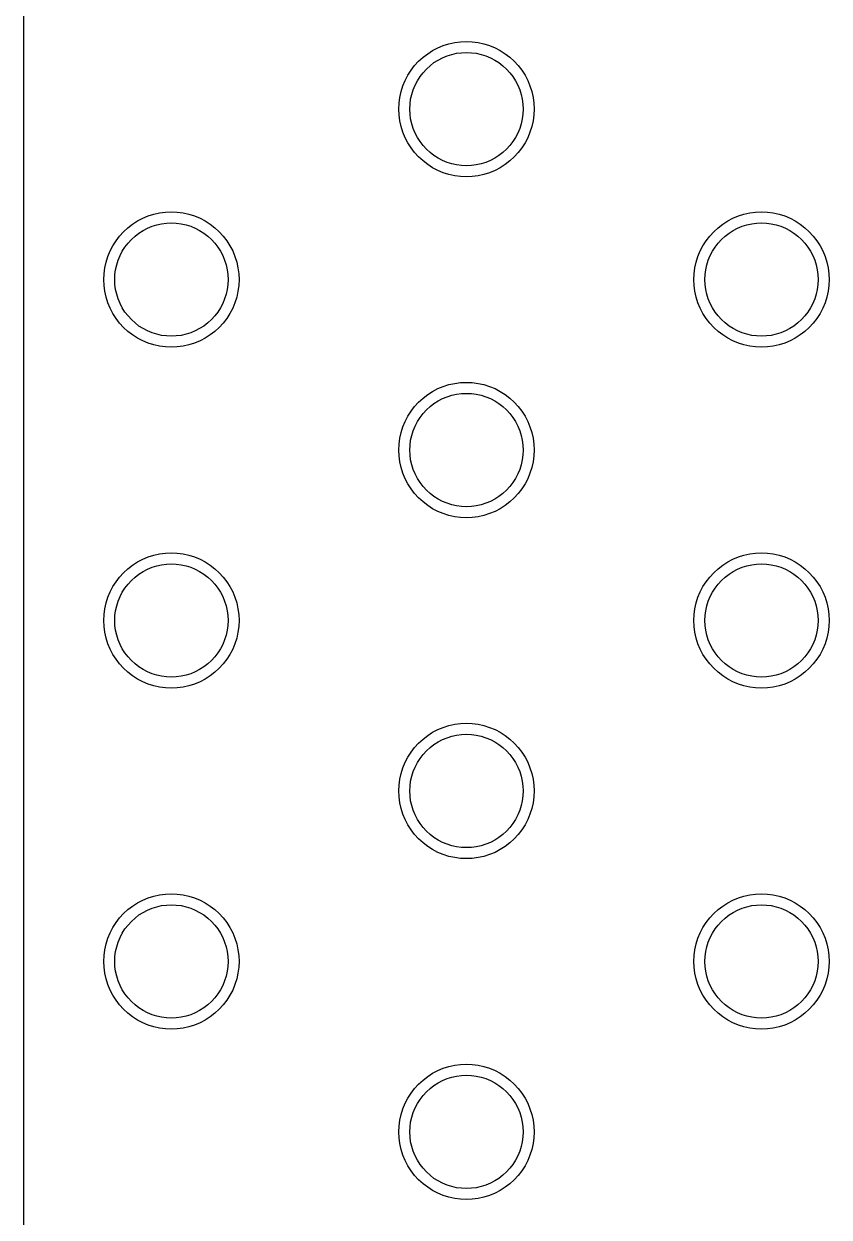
# Model space of a CAD drawing. Header units: millimetres. Extents: x 0 to 689, y -1000001 to 2212.
# Drawn here: x 247.1 to 341.6, y 1945 to 2085 of the extents above; entities that cross this region are included whole.
import ezdxf

# ---------------------------------------------------------------- set-up
doc = ezdxf.new("R2010")
doc.units = ezdxf.units.MM
doc.layers.add('DRAWING', color=7, linetype='Continuous')

msp = doc.modelspace()

# ---------------------------------------------------------------- linework, layer by layer
at = {"layer": 'DRAWING', "linetype": 'CONTINUOUS', "true_color": 0x222222}
msp.add_line((247.08, 335), (247.08, 2135), dxfattribs=at)
at = {"layer": 'DRAWING', "linetype": 'CONTINUOUS', "true_color": 0xff1a1a}
for points in [[(306.98, 2075), (306.95, 2074.31), (306.86, 2073.62), (306.71, 2072.94), (306.5, 2072.28), (306.24, 2071.64), (305.92, 2071.03), (305.54, 2070.45), (305.12, 2069.9), (304.65, 2069.39), (304.14, 2068.92), (303.59, 2068.5), (303.01, 2068.12), (302.4, 2067.8), (301.76, 2067.54), (301.1, 2067.33), (300.42, 2067.18), (299.73, 2067.09), (299.04, 2067.06), (298.35, 2067.09), (297.66, 2067.18), (296.98, 2067.33), (296.32, 2067.54), (295.68, 2067.8), (295.07, 2068.12), (294.49, 2068.5), (293.94, 2068.92), (293.43, 2069.39), (292.96, 2069.9), (292.54, 2070.45), (292.16, 2071.03), (291.84, 2071.64), (291.58, 2072.28), (291.37, 2072.94), (291.22, 2073.62), (291.13, 2074.31), (291.1, 2075), (291.13, 2075.69), (291.22, 2076.38), (291.37, 2077.06), (291.58, 2077.72), (291.84, 2078.36), (292.16, 2078.97), (292.54, 2079.55), (292.96, 2080.1), (293.43, 2080.61), (293.94, 2081.08), (294.49, 2081.5), (295.07, 2081.88), (295.68, 2082.2), (296.32, 2082.46), (296.98, 2082.67), (297.66, 2082.82), (298.35, 2082.91), (299.04, 2082.94), (299.73, 2082.91), (300.42, 2082.82), (301.1, 2082.67), (301.76, 2082.46), (302.4, 2082.2), (303.01, 2081.88), (303.59, 2081.5), (304.14, 2081.08), (304.65, 2080.61), (305.12, 2080.1), (305.54, 2079.55), (305.92, 2078.97), (306.24, 2078.36), (306.5, 2077.72), (306.71, 2077.06), (306.86, 2076.38), (306.95, 2075.69), (306.98, 2075)], [(272.34, 2055), (272.31, 2054.31), (272.22, 2053.62), (272.07, 2052.94), (271.86, 2052.28), (271.6, 2051.64), (271.28, 2051.03), (270.9, 2050.45), (270.48, 2049.9), (270.01, 2049.39), (269.5, 2048.92), (268.95, 2048.5), (268.37, 2048.12), (267.76, 2047.8), (267.12, 2047.54), (266.46, 2047.33), (265.78, 2047.18), (265.09, 2047.09), (264.4, 2047.06), (263.71, 2047.09), (263.02, 2047.18), (262.34, 2047.33), (261.68, 2047.54), (261.04, 2047.8), (260.43, 2048.12), (259.85, 2048.5), (259.3, 2048.92), (258.79, 2049.39), (258.32, 2049.9), (257.9, 2050.45), (257.52, 2051.03), (257.2, 2051.64), (256.94, 2052.28), (256.73, 2052.94), (256.58, 2053.62), (256.49, 2054.31), (256.46, 2055), (256.49, 2055.69), (256.58, 2056.38), (256.73, 2057.06), (256.94, 2057.72), (257.2, 2058.36), (257.52, 2058.97), (257.9, 2059.55), (258.32, 2060.1), (258.79, 2060.61), (259.3, 2061.08), (259.85, 2061.5), (260.43, 2061.88), (261.04, 2062.2), (261.68, 2062.46), (262.34, 2062.67), (263.02, 2062.82), (263.71, 2062.91), (264.4, 2062.94), (265.09, 2062.91), (265.78, 2062.82), (266.46, 2062.67), (267.12, 2062.46), (267.76, 2062.2), (268.37, 2061.88), (268.95, 2061.5), (269.5, 2061.08), (270.01, 2060.61), (270.48, 2060.1), (270.9, 2059.55), (271.28, 2058.97), (271.6, 2058.36), (271.86, 2057.72), (272.07, 2057.06), (272.22, 2056.38), (272.31, 2055.69), (272.34, 2055)], [(341.62, 2055), (341.59, 2054.31), (341.5, 2053.62), (341.35, 2052.94), (341.14, 2052.28), (340.88, 2051.64), (340.56, 2051.03), (340.18, 2050.45), (339.76, 2049.9), (339.29, 2049.39), (338.78, 2048.92), (338.23, 2048.5), (337.65, 2048.12), (337.04, 2047.8), (336.4, 2047.54), (335.74, 2047.33), (335.06, 2047.18), (334.37, 2047.09), (333.68, 2047.06), (332.99, 2047.09), (332.3, 2047.18), (331.62, 2047.33), (330.96, 2047.54), (330.32, 2047.8), (329.71, 2048.12), (329.13, 2048.5), (328.58, 2048.92), (328.07, 2049.39), (327.6, 2049.9), (327.18, 2050.45), (326.8, 2051.03), (326.48, 2051.64), (326.22, 2052.28), (326.01, 2052.94), (325.86, 2053.62), (325.77, 2054.31), (325.74, 2055), (325.77, 2055.69), (325.86, 2056.38), (326.01, 2057.06), (326.22, 2057.72), (326.48, 2058.36), (326.8, 2058.97), (327.18, 2059.55), (327.6, 2060.1), (328.07, 2060.61), (328.58, 2061.08), (329.13, 2061.5), (329.71, 2061.88), (330.32, 2062.2), (330.96, 2062.46), (331.62, 2062.67), (332.3, 2062.82), (332.99, 2062.91), (333.68, 2062.94), (334.37, 2062.91), (335.06, 2062.82), (335.74, 2062.67), (336.4, 2062.46), (337.04, 2062.2), (337.65, 2061.88), (338.23, 2061.5), (338.78, 2061.08), (339.29, 2060.61), (339.76, 2060.1), (340.18, 2059.55), (340.56, 2058.97), (340.88, 2058.36), (341.14, 2057.72), (341.35, 2057.06), (341.5, 2056.38), (341.59, 2055.69), (341.62, 2055)], [(306.98, 2035), (306.95, 2034.31), (306.86, 2033.62), (306.71, 2032.94), (306.5, 2032.28), (306.24, 2031.64), (305.92, 2031.03), (305.54, 2030.45), (305.12, 2029.9), (304.65, 2029.39), (304.14, 2028.92), (303.59, 2028.5), (303.01, 2028.12), (302.4, 2027.8), (301.76, 2027.54), (301.1, 2027.33), (300.42, 2027.18), (299.73, 2027.09), (299.04, 2027.06), (298.35, 2027.09), (297.66, 2027.18), (296.98, 2027.33), (296.32, 2027.54), (295.68, 2027.8), (295.07, 2028.12), (294.49, 2028.5), (293.94, 2028.92), (293.43, 2029.39), (292.96, 2029.9), (292.54, 2030.45), (292.16, 2031.03), (291.84, 2031.64), (291.58, 2032.28), (291.37, 2032.94), (291.22, 2033.62), (291.13, 2034.31), (291.1, 2035), (291.13, 2035.69), (291.22, 2036.38), (291.37, 2037.06), (291.58, 2037.72), (291.84, 2038.36), (292.16, 2038.97), (292.54, 2039.55), (292.96, 2040.1), (293.43, 2040.61), (293.94, 2041.08), (294.49, 2041.5), (295.07, 2041.88), (295.68, 2042.2), (296.32, 2042.46), (296.98, 2042.67), (297.66, 2042.82), (298.35, 2042.91), (299.04, 2042.94), (299.73, 2042.91), (300.42, 2042.82), (301.1, 2042.67), (301.76, 2042.46), (302.4, 2042.2), (303.01, 2041.88), (303.59, 2041.5), (304.14, 2041.08), (304.65, 2040.61), (305.12, 2040.1), (305.54, 2039.55), (305.92, 2038.97), (306.24, 2038.36), (306.5, 2037.72), (306.71, 2037.06), (306.86, 2036.38), (306.95, 2035.69), (306.98, 2035)], [(272.34, 2015), (272.31, 2014.31), (272.22, 2013.62), (272.07, 2012.94), (271.86, 2012.28), (271.6, 2011.64), (271.28, 2011.03), (270.9, 2010.45), (270.48, 2009.9), (270.01, 2009.39), (269.5, 2008.92), (268.95, 2008.5), (268.37, 2008.12), (267.76, 2007.8), (267.12, 2007.54), (266.46, 2007.33), (265.78, 2007.18), (265.09, 2007.09), (264.4, 2007.06), (263.71, 2007.09), (263.02, 2007.18), (262.34, 2007.33), (261.68, 2007.54), (261.04, 2007.8), (260.43, 2008.12), (259.85, 2008.5), (259.3, 2008.92), (258.79, 2009.39), (258.32, 2009.9), (257.9, 2010.45), (257.52, 2011.03), (257.2, 2011.64), (256.94, 2012.28), (256.73, 2012.94), (256.58, 2013.62), (256.49, 2014.31), (256.46, 2015), (256.49, 2015.69), (256.58, 2016.38), (256.73, 2017.06), (256.94, 2017.72), (257.2, 2018.36), (257.52, 2018.97), (257.9, 2019.55), (258.32, 2020.1), (258.79, 2020.61), (259.3, 2021.08), (259.85, 2021.5), (260.43, 2021.88), (261.04, 2022.2), (261.68, 2022.46), (262.34, 2022.67), (263.02, 2022.82), (263.71, 2022.91), (264.4, 2022.94), (265.09, 2022.91), (265.78, 2022.82), (266.46, 2022.67), (267.12, 2022.46), (267.76, 2022.2), (268.37, 2021.88), (268.95, 2021.5), (269.5, 2021.08), (270.01, 2020.61), (270.48, 2020.1), (270.9, 2019.55), (271.28, 2018.97), (271.6, 2018.36), (271.86, 2017.72), (272.07, 2017.06), (272.22, 2016.38), (272.31, 2015.69), (272.34, 2015)], [(341.62, 2015), (341.59, 2014.31), (341.5, 2013.62), (341.35, 2012.94), (341.14, 2012.28), (340.88, 2011.64), (340.56, 2011.03), (340.18, 2010.45), (339.76, 2009.9), (339.29, 2009.39), (338.78, 2008.92), (338.23, 2008.5), (337.65, 2008.12), (337.04, 2007.8), (336.4, 2007.54), (335.74, 2007.33), (335.06, 2007.18), (334.37, 2007.09), (333.68, 2007.06), (332.99, 2007.09), (332.3, 2007.18), (331.62, 2007.33), (330.96, 2007.54), (330.32, 2007.8), (329.71, 2008.12), (329.13, 2008.5), (328.58, 2008.92), (328.07, 2009.39), (327.6, 2009.9), (327.18, 2010.45), (326.8, 2011.03), (326.48, 2011.64), (326.22, 2012.28), (326.01, 2012.94), (325.86, 2013.62), (325.77, 2014.31), (325.74, 2015), (325.77, 2015.69), (325.86, 2016.38), (326.01, 2017.06), (326.22, 2017.72), (326.48, 2018.36), (326.8, 2018.97), (327.18, 2019.55), (327.6, 2020.1), (328.07, 2020.61), (328.58, 2021.08), (329.13, 2021.5), (329.71, 2021.88), (330.32, 2022.2), (330.96, 2022.46), (331.62, 2022.67), (332.3, 2022.82), (332.99, 2022.91), (333.68, 2022.94), (334.37, 2022.91), (335.06, 2022.82), (335.74, 2022.67), (336.4, 2022.46), (337.04, 2022.2), (337.65, 2021.88), (338.23, 2021.5), (338.78, 2021.08), (339.29, 2020.61), (339.76, 2020.1), (340.18, 2019.55), (340.56, 2018.97), (340.88, 2018.36), (341.14, 2017.72), (341.35, 2017.06), (341.5, 2016.38), (341.59, 2015.69), (341.62, 2015)], [(306.98, 1995), (306.95, 1994.31), (306.86, 1993.62), (306.71, 1992.94), (306.5, 1992.28), (306.24, 1991.64), (305.92, 1991.03), (305.54, 1990.45), (305.12, 1989.9), (304.65, 1989.39), (304.14, 1988.92), (303.59, 1988.5), (303.01, 1988.12), (302.4, 1987.8), (301.76, 1987.54), (301.1, 1987.33), (300.42, 1987.18), (299.73, 1987.09), (299.04, 1987.06), (298.35, 1987.09), (297.66, 1987.18), (296.98, 1987.33), (296.32, 1987.54), (295.68, 1987.8), (295.07, 1988.12), (294.49, 1988.5), (293.94, 1988.92), (293.43, 1989.39), (292.96, 1989.9), (292.54, 1990.45), (292.16, 1991.03), (291.84, 1991.64), (291.58, 1992.28), (291.37, 1992.94), (291.22, 1993.62), (291.13, 1994.31), (291.1, 1995), (291.13, 1995.69), (291.22, 1996.38), (291.37, 1997.06), (291.58, 1997.72), (291.84, 1998.36), (292.16, 1998.97), (292.54, 1999.55), (292.96, 2000.1), (293.43, 2000.61), (293.94, 2001.08), (294.49, 2001.5), (295.07, 2001.88), (295.68, 2002.2), (296.32, 2002.46), (296.98, 2002.67), (297.66, 2002.82), (298.35, 2002.91), (299.04, 2002.94), (299.73, 2002.91), (300.42, 2002.82), (301.1, 2002.67), (301.76, 2002.46), (302.4, 2002.2), (303.01, 2001.88), (303.59, 2001.5), (304.14, 2001.08), (304.65, 2000.61), (305.12, 2000.1), (305.54, 1999.55), (305.92, 1998.97), (306.24, 1998.36), (306.5, 1997.72), (306.71, 1997.06), (306.86, 1996.38), (306.95, 1995.69), (306.98, 1995)], [(272.34, 1975), (272.31, 1974.31), (272.22, 1973.62), (272.07, 1972.94), (271.86, 1972.28), (271.6, 1971.64), (271.28, 1971.03), (270.9, 1970.45), (270.48, 1969.9), (270.01, 1969.39), (269.5, 1968.92), (268.95, 1968.5), (268.37, 1968.12), (267.76, 1967.8), (267.12, 1967.54), (266.46, 1967.33), (265.78, 1967.18), (265.09, 1967.09), (264.4, 1967.06), (263.71, 1967.09), (263.02, 1967.18), (262.34, 1967.33), (261.68, 1967.54), (261.04, 1967.8), (260.43, 1968.12), (259.85, 1968.5), (259.3, 1968.92), (258.79, 1969.39), (258.32, 1969.9), (257.9, 1970.45), (257.52, 1971.03), (257.2, 1971.64), (256.94, 1972.28), (256.73, 1972.94), (256.58, 1973.62), (256.49, 1974.31), (256.46, 1975), (256.49, 1975.69), (256.58, 1976.38), (256.73, 1977.06), (256.94, 1977.72), (257.2, 1978.36), (257.52, 1978.97), (257.9, 1979.55), (258.32, 1980.1), (258.79, 1980.61), (259.3, 1981.08), (259.85, 1981.5), (260.43, 1981.88), (261.04, 1982.2), (261.68, 1982.46), (262.34, 1982.67), (263.02, 1982.82), (263.71, 1982.91), (264.4, 1982.94), (265.09, 1982.91), (265.78, 1982.82), (266.46, 1982.67), (267.12, 1982.46), (267.76, 1982.2), (268.37, 1981.88), (268.95, 1981.5), (269.5, 1981.08), (270.01, 1980.61), (270.48, 1980.1), (270.9, 1979.55), (271.28, 1978.97), (271.6, 1978.36), (271.86, 1977.72), (272.07, 1977.06), (272.22, 1976.38), (272.31, 1975.69), (272.34, 1975)], [(341.62, 1975), (341.59, 1974.31), (341.5, 1973.62), (341.35, 1972.94), (341.14, 1972.28), (340.88, 1971.64), (340.56, 1971.03), (340.18, 1970.45), (339.76, 1969.9), (339.29, 1969.39), (338.78, 1968.92), (338.23, 1968.5), (337.65, 1968.12), (337.04, 1967.8), (336.4, 1967.54), (335.74, 1967.33), (335.06, 1967.18), (334.37, 1967.09), (333.68, 1967.06), (332.99, 1967.09), (332.3, 1967.18), (331.62, 1967.33), (330.96, 1967.54), (330.32, 1967.8), (329.71, 1968.12), (329.13, 1968.5), (328.58, 1968.92), (328.07, 1969.39), (327.6, 1969.9), (327.18, 1970.45), (326.8, 1971.03), (326.48, 1971.64), (326.22, 1972.28), (326.01, 1972.94), (325.86, 1973.62), (325.77, 1974.31), (325.74, 1975), (325.77, 1975.69), (325.86, 1976.38), (326.01, 1977.06), (326.22, 1977.72), (326.48, 1978.36), (326.8, 1978.97), (327.18, 1979.55), (327.6, 1980.1), (328.07, 1980.61), (328.58, 1981.08), (329.13, 1981.5), (329.71, 1981.88), (330.32, 1982.2), (330.96, 1982.46), (331.62, 1982.67), (332.3, 1982.82), (332.99, 1982.91), (333.68, 1982.94), (334.37, 1982.91), (335.06, 1982.82), (335.74, 1982.67), (336.4, 1982.46), (337.04, 1982.2), (337.65, 1981.88), (338.23, 1981.5), (338.78, 1981.08), (339.29, 1980.61), (339.76, 1980.1), (340.18, 1979.55), (340.56, 1978.97), (340.88, 1978.36), (341.14, 1977.72), (341.35, 1977.06), (341.5, 1976.38), (341.59, 1975.69), (341.62, 1975)], [(306.98, 1955), (306.95, 1954.31), (306.86, 1953.62), (306.71, 1952.94), (306.5, 1952.28), (306.24, 1951.64), (305.92, 1951.03), (305.54, 1950.45), (305.12, 1949.9), (304.65, 1949.39), (304.14, 1948.92), (303.59, 1948.5), (303.01, 1948.12), (302.4, 1947.8), (301.76, 1947.54), (301.1, 1947.33), (300.42, 1947.18), (299.73, 1947.09), (299.04, 1947.06), (298.35, 1947.09), (297.66, 1947.18), (296.98, 1947.33), (296.32, 1947.54), (295.68, 1947.8), (295.07, 1948.12), (294.49, 1948.5), (293.94, 1948.92), (293.43, 1949.39), (292.96, 1949.9), (292.54, 1950.45), (292.16, 1951.03), (291.84, 1951.64), (291.58, 1952.28), (291.37, 1952.94), (291.22, 1953.62), (291.13, 1954.31), (291.1, 1955), (291.13, 1955.69), (291.22, 1956.38), (291.37, 1957.06), (291.58, 1957.72), (291.84, 1958.36), (292.16, 1958.97), (292.54, 1959.55), (292.96, 1960.1), (293.43, 1960.61), (293.94, 1961.08), (294.49, 1961.5), (295.07, 1961.88), (295.68, 1962.2), (296.32, 1962.46), (296.98, 1962.67), (297.66, 1962.82), (298.35, 1962.91), (299.04, 1962.94), (299.73, 1962.91), (300.42, 1962.82), (301.1, 1962.67), (301.76, 1962.46), (302.4, 1962.2), (303.01, 1961.88), (303.59, 1961.5), (304.14, 1961.08), (304.65, 1960.61), (305.12, 1960.1), (305.54, 1959.55), (305.92, 1958.97), (306.24, 1958.36), (306.5, 1957.72), (306.71, 1957.06), (306.86, 1956.38), (306.95, 1955.69), (306.98, 1955)]]:
    msp.add_lwpolyline(points, close=True, dxfattribs=at)
at = {"layer": 'DRAWING', "linetype": 'CONTINUOUS', "true_color": 0x111111}
for points in [[(305.69, 2075), (305.66, 2074.42), (305.59, 2073.85), (305.46, 2073.28), (305.29, 2072.73), (305.07, 2072.19), (304.8, 2071.68), (304.49, 2071.19), (304.13, 2070.73), (303.74, 2070.3), (303.31, 2069.91), (302.85, 2069.55), (302.37, 2069.24), (301.85, 2068.97), (301.31, 2068.75), (300.76, 2068.58), (300.19, 2068.45), (299.62, 2068.38), (299.04, 2068.35), (298.46, 2068.38), (297.89, 2068.45), (297.32, 2068.58), (296.77, 2068.75), (296.23, 2068.97), (295.72, 2069.24), (295.23, 2069.55), (294.77, 2069.91), (294.34, 2070.3), (293.95, 2070.73), (293.59, 2071.19), (293.28, 2071.68), (293.01, 2072.19), (292.79, 2072.73), (292.62, 2073.28), (292.49, 2073.85), (292.42, 2074.42), (292.39, 2075), (292.42, 2075.58), (292.49, 2076.15), (292.62, 2076.72), (292.79, 2077.27), (293.01, 2077.81), (293.28, 2078.32), (293.59, 2078.81), (293.95, 2079.27), (294.34, 2079.7), (294.77, 2080.09), (295.23, 2080.45), (295.72, 2080.76), (296.23, 2081.03), (296.77, 2081.25), (297.32, 2081.42), (297.89, 2081.55), (298.46, 2081.62), (299.04, 2081.65), (299.62, 2081.62), (300.19, 2081.55), (300.76, 2081.42), (301.31, 2081.25), (301.85, 2081.03), (302.37, 2080.76), (302.85, 2080.45), (303.31, 2080.09), (303.74, 2079.7), (304.13, 2079.27), (304.49, 2078.81), (304.8, 2078.32), (305.07, 2077.81), (305.29, 2077.27), (305.46, 2076.72), (305.59, 2076.15), (305.66, 2075.58), (305.69, 2075)], [(271.05, 2055), (271.02, 2054.42), (270.95, 2053.85), (270.82, 2053.28), (270.65, 2052.73), (270.43, 2052.19), (270.16, 2051.68), (269.85, 2051.19), (269.49, 2050.73), (269.1, 2050.3), (268.67, 2049.91), (268.21, 2049.55), (267.72, 2049.24), (267.21, 2048.97), (266.67, 2048.75), (266.12, 2048.58), (265.55, 2048.45), (264.98, 2048.38), (264.4, 2048.35), (263.82, 2048.38), (263.25, 2048.45), (262.68, 2048.58), (262.13, 2048.75), (261.59, 2048.97), (261.07, 2049.24), (260.59, 2049.55), (260.13, 2049.91), (259.7, 2050.3), (259.31, 2050.73), (258.95, 2051.19), (258.64, 2051.68), (258.37, 2052.19), (258.15, 2052.73), (257.98, 2053.28), (257.85, 2053.85), (257.78, 2054.42), (257.75, 2055), (257.78, 2055.58), (257.85, 2056.15), (257.98, 2056.72), (258.15, 2057.27), (258.37, 2057.81), (258.64, 2058.32), (258.95, 2058.81), (259.31, 2059.27), (259.7, 2059.7), (260.13, 2060.09), (260.59, 2060.45), (261.07, 2060.76), (261.59, 2061.03), (262.13, 2061.25), (262.68, 2061.42), (263.25, 2061.55), (263.82, 2061.62), (264.4, 2061.65), (264.98, 2061.62), (265.55, 2061.55), (266.12, 2061.42), (266.67, 2061.25), (267.21, 2061.03), (267.72, 2060.76), (268.21, 2060.45), (268.67, 2060.09), (269.1, 2059.7), (269.49, 2059.27), (269.85, 2058.81), (270.16, 2058.32), (270.43, 2057.81), (270.65, 2057.27), (270.82, 2056.72), (270.95, 2056.15), (271.02, 2055.58), (271.05, 2055)], [(340.33, 2055), (340.3, 2054.42), (340.23, 2053.85), (340.1, 2053.28), (339.93, 2052.73), (339.71, 2052.19), (339.44, 2051.68), (339.13, 2051.19), (338.77, 2050.73), (338.38, 2050.3), (337.95, 2049.91), (337.49, 2049.55), (337, 2049.24), (336.49, 2048.97), (335.95, 2048.75), (335.4, 2048.58), (334.83, 2048.45), (334.26, 2048.38), (333.68, 2048.35), (333.1, 2048.38), (332.53, 2048.45), (331.96, 2048.58), (331.41, 2048.75), (330.87, 2048.97), (330.36, 2049.24), (329.87, 2049.55), (329.41, 2049.91), (328.98, 2050.3), (328.59, 2050.73), (328.23, 2051.19), (327.92, 2051.68), (327.65, 2052.19), (327.43, 2052.73), (327.26, 2053.28), (327.13, 2053.85), (327.06, 2054.42), (327.03, 2055), (327.06, 2055.58), (327.13, 2056.15), (327.26, 2056.72), (327.43, 2057.27), (327.65, 2057.81), (327.92, 2058.32), (328.23, 2058.81), (328.59, 2059.27), (328.98, 2059.7), (329.41, 2060.09), (329.87, 2060.45), (330.36, 2060.76), (330.87, 2061.03), (331.41, 2061.25), (331.96, 2061.42), (332.53, 2061.55), (333.1, 2061.62), (333.68, 2061.65), (334.26, 2061.62), (334.83, 2061.55), (335.4, 2061.42), (335.95, 2061.25), (336.49, 2061.03), (337, 2060.76), (337.49, 2060.45), (337.95, 2060.09), (338.38, 2059.7), (338.77, 2059.27), (339.13, 2058.81), (339.44, 2058.32), (339.71, 2057.81), (339.93, 2057.27), (340.1, 2056.72), (340.23, 2056.15), (340.3, 2055.58), (340.33, 2055)], [(305.69, 2035), (305.66, 2034.42), (305.59, 2033.85), (305.46, 2033.28), (305.29, 2032.73), (305.07, 2032.19), (304.8, 2031.67), (304.49, 2031.19), (304.13, 2030.73), (303.74, 2030.3), (303.31, 2029.91), (302.85, 2029.55), (302.37, 2029.24), (301.85, 2028.97), (301.31, 2028.75), (300.76, 2028.58), (300.19, 2028.45), (299.62, 2028.38), (299.04, 2028.35), (298.46, 2028.38), (297.89, 2028.45), (297.32, 2028.58), (296.77, 2028.75), (296.23, 2028.97), (295.72, 2029.24), (295.23, 2029.55), (294.77, 2029.91), (294.34, 2030.3), (293.95, 2030.73), (293.59, 2031.19), (293.28, 2031.67), (293.01, 2032.19), (292.79, 2032.73), (292.62, 2033.28), (292.49, 2033.85), (292.42, 2034.42), (292.39, 2035), (292.42, 2035.58), (292.49, 2036.15), (292.62, 2036.72), (292.79, 2037.27), (293.01, 2037.81), (293.28, 2038.33), (293.59, 2038.81), (293.95, 2039.27), (294.34, 2039.7), (294.77, 2040.09), (295.23, 2040.45), (295.72, 2040.76), (296.23, 2041.03), (296.77, 2041.25), (297.32, 2041.42), (297.89, 2041.55), (298.46, 2041.62), (299.04, 2041.65), (299.62, 2041.62), (300.19, 2041.55), (300.76, 2041.42), (301.31, 2041.25), (301.85, 2041.03), (302.37, 2040.76), (302.85, 2040.45), (303.31, 2040.09), (303.74, 2039.7), (304.13, 2039.27), (304.49, 2038.81), (304.8, 2038.33), (305.07, 2037.81), (305.29, 2037.27), (305.46, 2036.72), (305.59, 2036.15), (305.66, 2035.58), (305.69, 2035)], [(271.05, 2015), (271.02, 2014.42), (270.95, 2013.85), (270.82, 2013.28), (270.65, 2012.73), (270.43, 2012.19), (270.16, 2011.67), (269.85, 2011.19), (269.49, 2010.73), (269.1, 2010.3), (268.67, 2009.91), (268.21, 2009.55), (267.72, 2009.24), (267.21, 2008.97), (266.67, 2008.75), (266.12, 2008.58), (265.55, 2008.45), (264.98, 2008.38), (264.4, 2008.35), (263.82, 2008.38), (263.25, 2008.45), (262.68, 2008.58), (262.13, 2008.75), (261.59, 2008.97), (261.07, 2009.24), (260.59, 2009.55), (260.13, 2009.91), (259.7, 2010.3), (259.31, 2010.73), (258.95, 2011.19), (258.64, 2011.67), (258.37, 2012.19), (258.15, 2012.73), (257.98, 2013.28), (257.85, 2013.85), (257.78, 2014.42), (257.75, 2015), (257.78, 2015.58), (257.85, 2016.15), (257.98, 2016.72), (258.15, 2017.27), (258.37, 2017.81), (258.64, 2018.33), (258.95, 2018.81), (259.31, 2019.27), (259.7, 2019.7), (260.13, 2020.09), (260.59, 2020.45), (261.07, 2020.76), (261.59, 2021.03), (262.13, 2021.25), (262.68, 2021.42), (263.25, 2021.55), (263.82, 2021.62), (264.4, 2021.65), (264.98, 2021.62), (265.55, 2021.55), (266.12, 2021.42), (266.67, 2021.25), (267.21, 2021.03), (267.72, 2020.76), (268.21, 2020.45), (268.67, 2020.09), (269.1, 2019.7), (269.49, 2019.27), (269.85, 2018.81), (270.16, 2018.33), (270.43, 2017.81), (270.65, 2017.27), (270.82, 2016.72), (270.95, 2016.15), (271.02, 2015.58), (271.05, 2015)], [(340.33, 2015), (340.3, 2014.42), (340.23, 2013.85), (340.1, 2013.28), (339.93, 2012.73), (339.71, 2012.19), (339.44, 2011.67), (339.13, 2011.19), (338.77, 2010.73), (338.38, 2010.3), (337.95, 2009.91), (337.49, 2009.55), (337, 2009.24), (336.49, 2008.97), (335.95, 2008.75), (335.4, 2008.58), (334.83, 2008.45), (334.26, 2008.38), (333.68, 2008.35), (333.1, 2008.38), (332.53, 2008.45), (331.96, 2008.58), (331.41, 2008.75), (330.87, 2008.97), (330.36, 2009.24), (329.87, 2009.55), (329.41, 2009.91), (328.98, 2010.3), (328.59, 2010.73), (328.23, 2011.19), (327.92, 2011.67), (327.65, 2012.19), (327.43, 2012.73), (327.26, 2013.28), (327.13, 2013.85), (327.06, 2014.42), (327.03, 2015), (327.06, 2015.58), (327.13, 2016.15), (327.26, 2016.72), (327.43, 2017.27), (327.65, 2017.81), (327.92, 2018.33), (328.23, 2018.81), (328.59, 2019.27), (328.98, 2019.7), (329.41, 2020.09), (329.87, 2020.45), (330.36, 2020.76), (330.87, 2021.03), (331.41, 2021.25), (331.96, 2021.42), (332.53, 2021.55), (333.1, 2021.62), (333.68, 2021.65), (334.26, 2021.62), (334.83, 2021.55), (335.4, 2021.42), (335.95, 2021.25), (336.49, 2021.03), (337, 2020.76), (337.49, 2020.45), (337.95, 2020.09), (338.38, 2019.7), (338.77, 2019.27), (339.13, 2018.81), (339.44, 2018.33), (339.71, 2017.81), (339.93, 2017.27), (340.1, 2016.72), (340.23, 2016.15), (340.3, 2015.58), (340.33, 2015)], [(305.69, 1995), (305.66, 1994.42), (305.59, 1993.85), (305.46, 1993.28), (305.29, 1992.73), (305.07, 1992.19), (304.8, 1991.67), (304.49, 1991.19), (304.13, 1990.73), (303.74, 1990.3), (303.31, 1989.91), (302.85, 1989.55), (302.37, 1989.24), (301.85, 1988.97), (301.31, 1988.75), (300.76, 1988.58), (300.19, 1988.45), (299.62, 1988.38), (299.04, 1988.35), (298.46, 1988.38), (297.89, 1988.45), (297.32, 1988.58), (296.77, 1988.75), (296.23, 1988.97), (295.72, 1989.24), (295.23, 1989.55), (294.77, 1989.91), (294.34, 1990.3), (293.95, 1990.73), (293.59, 1991.19), (293.28, 1991.67), (293.01, 1992.19), (292.79, 1992.73), (292.62, 1993.28), (292.49, 1993.85), (292.42, 1994.42), (292.39, 1995), (292.42, 1995.58), (292.49, 1996.15), (292.62, 1996.72), (292.79, 1997.27), (293.01, 1997.81), (293.28, 1998.33), (293.59, 1998.81), (293.95, 1999.27), (294.34, 1999.7), (294.77, 2000.09), (295.23, 2000.45), (295.72, 2000.76), (296.23, 2001.03), (296.77, 2001.25), (297.32, 2001.42), (297.89, 2001.55), (298.46, 2001.62), (299.04, 2001.65), (299.62, 2001.62), (300.19, 2001.55), (300.76, 2001.42), (301.31, 2001.25), (301.85, 2001.03), (302.37, 2000.76), (302.85, 2000.45), (303.31, 2000.09), (303.74, 1999.7), (304.13, 1999.27), (304.49, 1998.81), (304.8, 1998.33), (305.07, 1997.81), (305.29, 1997.27), (305.46, 1996.72), (305.59, 1996.15), (305.66, 1995.58), (305.69, 1995)], [(271.05, 1975), (271.02, 1974.42), (270.95, 1973.85), (270.82, 1973.28), (270.65, 1972.73), (270.43, 1972.19), (270.16, 1971.67), (269.85, 1971.19), (269.49, 1970.73), (269.1, 1970.3), (268.67, 1969.91), (268.21, 1969.55), (267.72, 1969.24), (267.21, 1968.97), (266.67, 1968.75), (266.12, 1968.58), (265.55, 1968.45), (264.98, 1968.38), (264.4, 1968.35), (263.82, 1968.38), (263.25, 1968.45), (262.68, 1968.58), (262.13, 1968.75), (261.59, 1968.97), (261.07, 1969.24), (260.59, 1969.55), (260.13, 1969.91), (259.7, 1970.3), (259.31, 1970.73), (258.95, 1971.19), (258.64, 1971.67), (258.37, 1972.19), (258.15, 1972.73), (257.98, 1973.28), (257.85, 1973.85), (257.78, 1974.42), (257.75, 1975), (257.78, 1975.58), (257.85, 1976.15), (257.98, 1976.72), (258.15, 1977.27), (258.37, 1977.81), (258.64, 1978.33), (258.95, 1978.81), (259.31, 1979.27), (259.7, 1979.7), (260.13, 1980.09), (260.59, 1980.45), (261.07, 1980.76), (261.59, 1981.03), (262.13, 1981.25), (262.68, 1981.42), (263.25, 1981.55), (263.82, 1981.62), (264.4, 1981.65), (264.98, 1981.62), (265.55, 1981.55), (266.12, 1981.42), (266.67, 1981.25), (267.21, 1981.03), (267.72, 1980.76), (268.21, 1980.45), (268.67, 1980.09), (269.1, 1979.7), (269.49, 1979.27), (269.85, 1978.81), (270.16, 1978.33), (270.43, 1977.81), (270.65, 1977.27), (270.82, 1976.72), (270.95, 1976.15), (271.02, 1975.58), (271.05, 1975)], [(340.33, 1975), (340.3, 1974.42), (340.23, 1973.85), (340.1, 1973.28), (339.93, 1972.73), (339.71, 1972.19), (339.44, 1971.67), (339.13, 1971.19), (338.77, 1970.73), (338.38, 1970.3), (337.95, 1969.91), (337.49, 1969.55), (337, 1969.24), (336.49, 1968.97), (335.95, 1968.75), (335.4, 1968.58), (334.83, 1968.45), (334.26, 1968.38), (333.68, 1968.35), (333.1, 1968.38), (332.53, 1968.45), (331.96, 1968.58), (331.41, 1968.75), (330.87, 1968.97), (330.36, 1969.24), (329.87, 1969.55), (329.41, 1969.91), (328.98, 1970.3), (328.59, 1970.73), (328.23, 1971.19), (327.92, 1971.67), (327.65, 1972.19), (327.43, 1972.73), (327.26, 1973.28), (327.13, 1973.85), (327.06, 1974.42), (327.03, 1975), (327.06, 1975.58), (327.13, 1976.15), (327.26, 1976.72), (327.43, 1977.27), (327.65, 1977.81), (327.92, 1978.33), (328.23, 1978.81), (328.59, 1979.27), (328.98, 1979.7), (329.41, 1980.09), (329.87, 1980.45), (330.36, 1980.76), (330.87, 1981.03), (331.41, 1981.25), (331.96, 1981.42), (332.53, 1981.55), (333.1, 1981.62), (333.68, 1981.65), (334.26, 1981.62), (334.83, 1981.55), (335.4, 1981.42), (335.95, 1981.25), (336.49, 1981.03), (337, 1980.76), (337.49, 1980.45), (337.95, 1980.09), (338.38, 1979.7), (338.77, 1979.27), (339.13, 1978.81), (339.44, 1978.33), (339.71, 1977.81), (339.93, 1977.27), (340.1, 1976.72), (340.23, 1976.15), (340.3, 1975.58), (340.33, 1975)], [(305.69, 1955), (305.66, 1954.42), (305.59, 1953.85), (305.46, 1953.28), (305.29, 1952.73), (305.07, 1952.19), (304.8, 1951.67), (304.49, 1951.19), (304.13, 1950.73), (303.74, 1950.3), (303.31, 1949.91), (302.85, 1949.55), (302.37, 1949.24), (301.85, 1948.97), (301.31, 1948.75), (300.76, 1948.58), (300.19, 1948.45), (299.62, 1948.38), (299.04, 1948.35), (298.46, 1948.38), (297.89, 1948.45), (297.32, 1948.58), (296.77, 1948.75), (296.23, 1948.97), (295.72, 1949.24), (295.23, 1949.55), (294.77, 1949.91), (294.34, 1950.3), (293.95, 1950.73), (293.59, 1951.19), (293.28, 1951.67), (293.01, 1952.19), (292.79, 1952.73), (292.62, 1953.28), (292.49, 1953.85), (292.42, 1954.42), (292.39, 1955), (292.42, 1955.58), (292.49, 1956.15), (292.62, 1956.72), (292.79, 1957.27), (293.01, 1957.81), (293.28, 1958.33), (293.59, 1958.81), (293.95, 1959.27), (294.34, 1959.7), (294.77, 1960.09), (295.23, 1960.45), (295.72, 1960.76), (296.23, 1961.03), (296.77, 1961.25), (297.32, 1961.42), (297.89, 1961.55), (298.46, 1961.62), (299.04, 1961.65), (299.62, 1961.62), (300.19, 1961.55), (300.76, 1961.42), (301.31, 1961.25), (301.85, 1961.03), (302.37, 1960.76), (302.85, 1960.45), (303.31, 1960.09), (303.74, 1959.7), (304.13, 1959.27), (304.49, 1958.81), (304.8, 1958.33), (305.07, 1957.81), (305.29, 1957.27), (305.46, 1956.72), (305.59, 1956.15), (305.66, 1955.58), (305.69, 1955)]]:
    msp.add_lwpolyline(points, close=True, dxfattribs=at)

doc.saveas('drawing.dxf')
